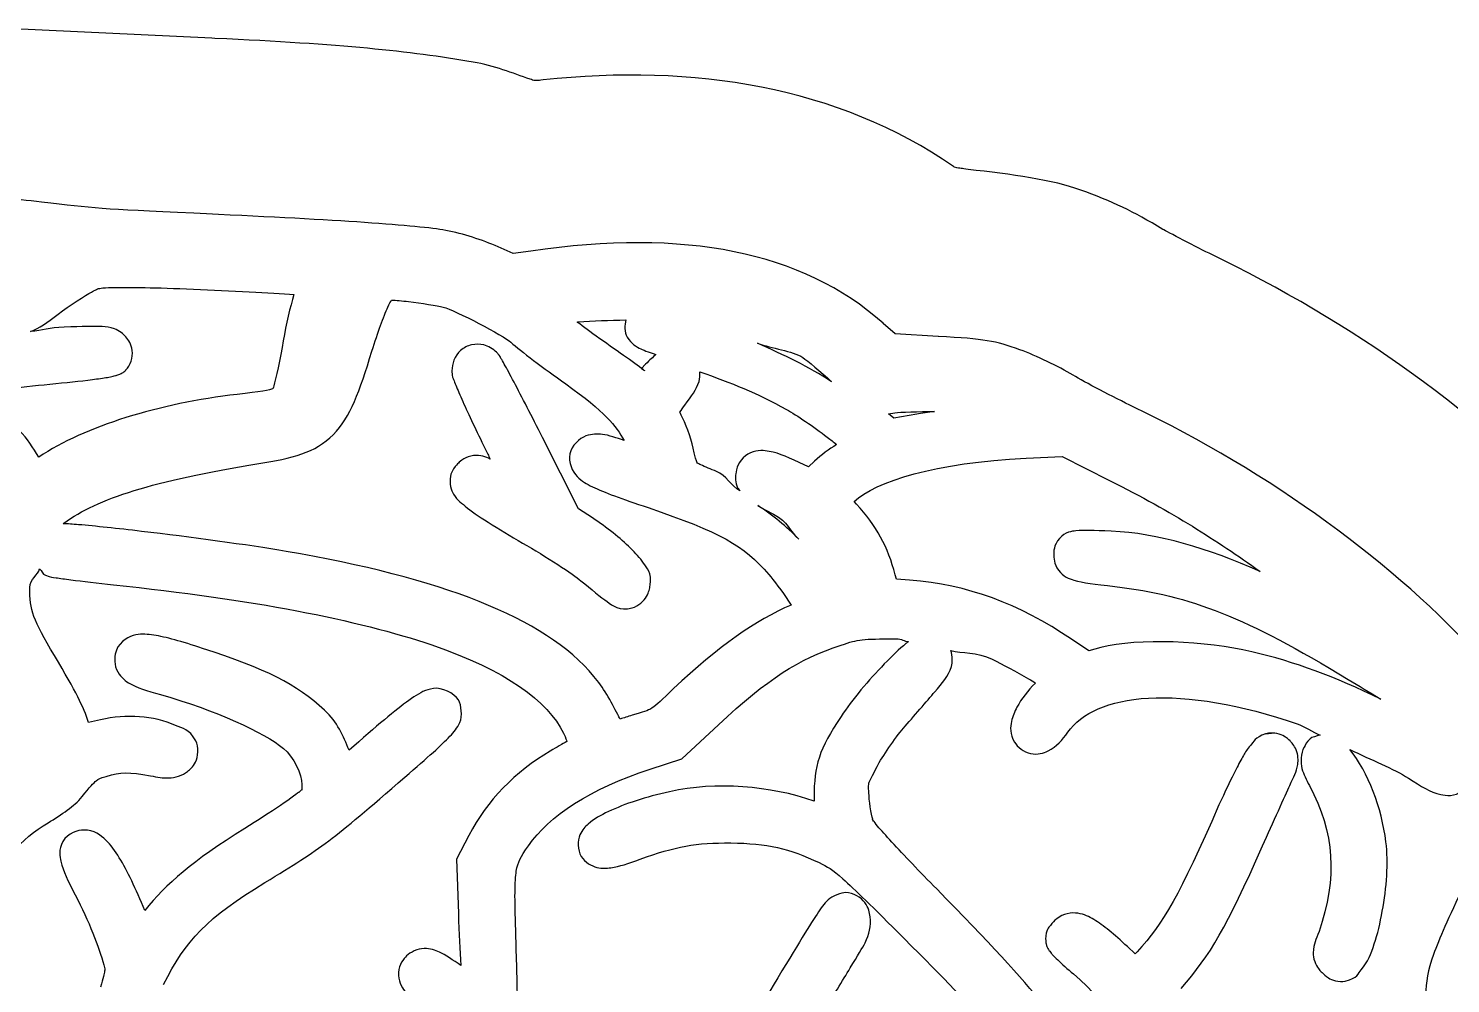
# Model space of a CAD drawing. Extents: x 3 to 173, y 187 to 306.
# Drawn here: x 15.92 to 23.84, y 266.01 to 271.32 of the extents above; entities that cross this region are included whole.
import ezdxf

# ---------------------------------------------------------------- set-up
doc = ezdxf.new("R2010")
doc.units = 0
doc.layers.add('Layer_1', color=7, linetype='CONTINUOUS')

msp = doc.modelspace()

# ---------------------------------------------------------------- linework, layer by layer
at = {"layer": 'Layer_1', "color": 7}
for points in [[(16.961541, 271.269058), (16.944269, 271.270751), (15.802697, 271.324221), (15.801851, 271.324221), (15.785792, 271.324503), (15.768915, 271.324503), (15.769113, 271.324289)], [(21.77409, 270.427466), (21.773526, 270.427466)], [(18.718922, 270.085917), (18.620805, 270.071581), (18.519933, 270.116228)], [(20.98717, 269.611301), (20.986606, 269.611301), (20.746277, 269.625638), (20.680683, 269.683516), (20.680146, 269.684081)], [(16.465578, 269.423725), (16.465578, 269.42429)], [(19.35728, 269.455828), (19.335781, 269.432686), (19.352319, 269.42055), (19.352319, 269.419986)], [(20.866506, 269.178031), (20.739726, 269.155425), (20.710513, 269.180232), (20.745238, 269.185736), (20.745802, 269.185736)], [(19.061839, 268.600895), (18.984118, 268.651608), (18.784025, 269.049033)], [(18.936151, 268.957545), (18.936151, 268.956981)], [(20.297653, 268.916741), (20.26458, 268.885324), (20.212764, 268.909031)], [(21.475598, 268.933353), (21.675691, 268.942158), (21.675691, 268.942116)], [(21.675691, 268.942116), (21.939724, 268.809824)], [(20.531367, 268.678134), (20.518139, 268.692471)], [(20.82737, 268.254806), (20.753507, 268.260309), (20.746892, 268.285117)], [(21.891215, 267.879428), (21.824518, 267.861789), (21.728608, 267.926282)], [(19.383742, 267.203528), (19.56013, 267.260303), (19.763531, 267.449922)], [(17.761534, 267.355711), (17.707514, 267.308859)], [(22.808949, 267.399173), (22.808412, 267.399173)], [(18.373911, 266.83428), (18.305009, 266.701988), (18.316033, 266.399923)], [(22.092934, 266.186501), (22.082461, 266.175466), (22.038916, 266.215705)]]:
    msp.add_lwpolyline(points, dxfattribs=at)
for points in [[(16.573065, 269.882379)], [(17.94396, 269.81357)], [(19.248139, 269.702781)], [(18.389907, 269.563868)], [(19.980704, 269.573238)], [(19.65991, 269.413972)], [(20.965735, 269.19234)], [(19.982358, 268.670367)], [(15.98606, 268.318707)], [(22.808988, 267.399263), (22.841511, 267.404231), (22.824423, 267.404231), (22.808988, 267.399263)]]:
    msp.add_lwpolyline(points, close=True, dxfattribs=at)
for points in [[(18.397767, 271.137435), (18.037973, 271.198285), (17.669208, 271.236862), (16.961541, 271.269058)], [(18.716289, 271.04201), (18.615386, 271.076007), (18.518338, 271.11703), (18.397767, 271.137435)], [(21.07145, 270.556616), (20.43027, 271.000326), (19.624153, 271.12848), (18.788304, 271.037861)], [(18.741802, 271.034588), (18.732968, 271.033741), (18.724812, 271.039527), (18.716289, 271.04201)], [(18.788304, 271.037861), (18.766347, 271.036168), (18.771088, 271.033685), (18.741802, 271.034588)], [(21.076812, 270.553342), (21.074837, 270.553551), (21.073256, 270.5556), (21.07145, 270.556616)], [(21.153766, 270.539344), (21.110318, 270.549391), (21.116724, 270.54132), (21.076812, 270.553342)], [(21.773526, 270.427466), (21.635392, 270.477447), (21.386867, 270.516795), (21.153766, 270.539344)], [(22.236647, 270.206584), (22.070006, 270.307197), (21.960145, 270.36013), (21.77409, 270.427466)], [(15.997018, 270.358764), (15.919709, 270.368247), (15.84684, 270.373778), (15.762754, 270.376403)], [(16.844789, 270.295925), (16.324399, 270.31997), (16.287445, 270.32299), (15.997018, 270.358764)], [(18.229441, 270.203322), (18.057924, 270.232334), (17.587868, 270.261595), (16.844789, 270.295925)], [(18.519933, 270.116228), (18.432026, 270.15485), (18.322538, 270.187565), (18.229441, 270.203322)], [(20.680146, 269.684081), (20.229787, 270.085277), (19.573338, 270.210984), (18.718922, 270.085917)], [(22.493438, 270.073319), (22.404978, 270.115616), (22.230497, 270.210298), (22.236647, 270.206584)], [(24.575349, 268.57858), (24.010504, 269.172807), (23.28878, 269.693041), (22.493438, 270.073319)], [(16.273754, 269.857543), (16.311696, 269.877412), (16.306616, 269.877383), (16.338248, 269.880685)], [(16.338248, 269.880685), (16.369879, 269.884016), (16.438121, 269.8841), (16.573065, 269.882379)], [(16.57309, 269.882469), (16.716888, 269.880493), (16.952725, 269.870475), (17.152419, 269.859327)], [(17.152419, 269.859327), (17.249047, 269.853936), (17.335649, 269.848433), (17.401015, 269.843353)], [(16.088546, 269.734621), (16.150993, 269.781654), (16.245416, 269.842712), (16.273754, 269.857543)], [(17.401015, 269.843353), (17.379707, 269.774782), (17.357637, 269.680412), (17.341486, 269.587036)], [(17.923566, 269.774434), (17.932005, 269.793428), (17.937948, 269.802851), (17.94396, 269.81357)], [(17.943962, 269.813567), (17.968967, 269.811874), (18.002371, 269.808911), (18.038222, 269.804762)], [(18.038222, 269.804762), (18.112, 269.796154), (18.198075, 269.782241), (18.231146, 269.773893)], [(15.935861, 269.637607), (15.985842, 269.657532), (16.02567, 269.687262), (16.088546, 269.734621)], [(17.835372, 269.529144), (17.869123, 269.636431), (17.899518, 269.720301), (17.923566, 269.774434)], [(18.231146, 269.773893), (18.299926, 269.756508), (18.567575, 269.615089), (18.608728, 269.578211)], [(18.984657, 269.692311), (19.063614, 269.698886), (19.157405, 269.700297), (19.248139, 269.702781)], [(19.248139, 269.702773), (19.242749, 269.673678), (19.237398, 269.636436), (19.255855, 269.606309)], [(16.122723, 269.662415), (16.037046, 269.659), (16.002835, 269.643224), (15.935861, 269.637607)], [(16.333286, 269.665717), (16.287024, 269.668539), (16.227797, 269.666563), (16.122723, 269.662415)], [(16.402738, 269.653045), (16.378044, 269.662245), (16.356417, 269.664306), (16.333286, 269.665717)], [(16.466128, 269.607844), (16.453315, 269.623282), (16.427444, 269.643833), (16.402738, 269.653045)], [(18.977491, 269.691182), (18.98037, 269.69143), (18.98175, 269.692028), (18.984657, 269.692311)], [(19.103721, 269.598029), (19.04383, 269.639783), (19.017959, 269.661071), (18.977491, 269.691182)], [(16.501406, 269.53288), (16.495903, 269.569555), (16.480268, 269.590809), (16.466128, 269.607844)], [(17.341486, 269.587036), (17.324665, 269.489878), (17.298387, 269.36769), (17.28967, 269.336784)], [(18.389896, 269.563868), (18.367349, 269.558591), (18.345745, 269.548346), (18.32871, 269.533002)], [(18.457155, 269.563868), (18.435949, 269.569428), (18.412454, 269.569146), (18.389907, 269.563868)], [(18.528814, 269.522528), (18.508579, 269.542736), (18.484384, 269.556708), (18.457155, 269.563868)], [(18.608728, 269.578211), (18.662365, 269.530154), (18.789404, 269.434636), (18.913551, 269.346701)], [(19.352319, 269.419986), (19.313544, 269.44965), (19.205995, 269.526719), (19.103721, 269.598029)], [(19.255855, 269.606309), (19.278772, 269.56896), (19.305871, 269.554806), (19.331923, 269.541265)], [(19.980704, 269.573238), (20.060818, 269.54319), (20.171954, 269.532319), (20.23316, 269.49331)], [(20.393013, 269.358814), (20.267001, 269.442115), (20.126531, 269.507715), (19.980704, 269.573238)], [(21.44137, 269.536338), (21.302672, 269.586525), (21.245677, 269.596417), (20.98717, 269.611301)], [(16.465578, 269.42429), (16.489313, 269.448081), (16.506898, 269.496203), (16.501406, 269.53288)], [(17.619294, 269.063917), (17.718492, 269.164394), (17.764051, 269.302432), (17.835372, 269.529144)], [(18.32871, 269.533002), (18.294643, 269.502316), (18.280035, 269.45836), (18.280205, 269.418899)], [(18.553068, 269.488905), (18.547678, 269.497851), (18.554762, 269.496553), (18.528814, 269.522528)], [(18.571808, 269.456934), (18.564724, 269.469634), (18.558459, 269.479964), (18.553068, 269.488905)], [(19.331923, 269.541265), (19.350098, 269.531811), (19.391658, 269.519619), (19.415156, 269.510399)], [(19.415156, 269.510399), (19.398279, 269.494086), (19.380967, 269.481493), (19.35728, 269.455828)], [(20.23316, 269.49331), (20.258645, 269.477054), (20.332076, 269.413582), (20.393013, 269.358814)], [(21.736823, 269.395226), (21.655046, 269.444598), (21.532288, 269.503433), (21.44137, 269.536338)], [(16.30297, 269.374139), (16.333487, 269.378344), (16.358937, 269.382323), (16.379588, 269.386274)], [(16.379588, 269.386274), (16.389917, 269.38825), (16.399089, 269.390254), (16.408803, 269.392878)], [(16.408803, 269.392878), (16.413658, 269.39429), (16.418611, 269.395418), (16.425892, 269.398382)], [(16.425892, 269.398382), (16.429533, 269.399793), (16.433687, 269.401768), (16.43967, 269.404986)], [(16.43967, 269.404986), (16.442661, 269.406679), (16.445938, 269.408147), (16.450143, 269.411054)], [(16.450143, 269.411054), (16.454348, 269.41396), (16.465437, 269.423612), (16.465578, 269.423725)], [(18.280205, 269.418899), (18.280377, 269.378197), (18.28616, 269.381525), (18.289575, 269.371494)], [(18.625828, 269.356613), (18.604266, 269.397462), (18.58597, 269.431509), (18.571808, 269.456934)], [(19.656052, 269.360505), (19.66116, 269.375378), (19.65943, 269.395373), (19.65991, 269.413972)], [(19.659896, 269.413938), (19.835698, 269.352106), (19.977441, 269.297318), (20.141658, 269.205028)], [(22.074166, 269.218284), (21.958816, 269.273439), (21.801029, 269.356463), (21.736823, 269.395226)], [(15.671278, 269.299186), (15.711387, 269.307625), (15.907512, 269.333107), (16.075318, 269.348795)], [(16.075318, 269.348795), (16.161723, 269.356867), (16.241937, 269.3657), (16.30297, 269.374139)], [(17.283608, 269.318581), (17.271839, 269.314629), (17.210941, 269.302522), (17.085722, 269.288264)], [(17.28967, 269.336784), (17.285577, 269.322249), (17.284821, 269.321967), (17.283608, 269.318581)], [(18.289575, 269.371494), (18.292989, 269.361476), (18.296819, 269.351005), (18.301702, 269.338974)], [(18.301702, 269.338974), (18.311438, 269.3149), (18.324731, 269.28442), (18.340837, 269.248573)], [(18.784025, 269.049033), (18.725089, 269.165997), (18.668924, 269.274912), (18.625828, 269.356613)], [(18.913551, 269.346701), (19.133933, 269.190604), (19.19305, 269.111734), (19.238767, 269.032509)], [(19.576127, 269.229317), (19.614086, 269.280582), (19.639316, 269.311796), (19.656052, 269.360505)], [(17.085722, 269.288264), (16.651926, 269.238853), (16.236078, 269.110207), (15.982188, 268.939898)], [(18.340837, 269.248573), (18.373081, 269.176888), (18.416967, 269.084122), (18.465413, 268.985643)], [(19.549115, 269.189077), (19.55713, 269.201382), (19.565177, 269.214505), (19.576127, 269.229317)], [(19.563447, 269.157107), (19.557661, 269.168509), (19.553687, 269.17881), (19.549115, 269.189077)], [(19.629044, 268.96418), (19.615723, 269.028741), (19.591697, 269.101368), (19.563447, 269.157107)], [(20.141658, 269.205028), (20.199536, 269.172502), (20.293011, 269.108486), (20.368759, 269.05124)], [(20.745802, 269.185736), (20.771654, 269.189997), (20.879607, 269.19409), (20.965735, 269.19234)], [(20.965724, 269.192368), (20.933647, 269.187344), (20.891246, 269.18249), (20.866506, 269.178031)], [(24.006175, 267.815442), (23.546804, 268.33638), (22.822027, 268.860709), (22.074166, 269.218284)], [(15.982188, 268.939898), (15.947297, 268.990156), (15.919029, 269.045065), (15.873047, 269.086521)], [(19.118052, 269.065582), (19.089395, 269.068574), (19.060978, 269.069675), (19.025446, 269.057313)], [(17.205884, 268.903514), (17.389438, 268.933511), (17.520098, 268.963441), (17.619294, 269.063917)], [(19.025446, 269.057313), (18.989917, 269.044952), (18.945151, 269.002904), (18.936151, 268.957545)], [(19.238767, 269.032509), (19.197579, 269.045209), (19.153112, 269.061936), (19.118052, 269.065582)], [(20.420572, 269.009897), (20.378462, 268.981415), (20.335914, 268.953219), (20.297653, 268.916741)], [(20.368759, 269.05124), (20.389333, 269.035689), (20.40336, 269.023808), (20.420572, 269.009897)], [(18.384935, 268.945407), (18.343561, 268.935896), (18.320721, 268.910614), (18.312175, 268.90186)], [(18.483602, 268.933271), (18.458964, 268.943713), (18.426311, 268.954889), (18.384935, 268.945407)], [(18.465413, 268.985643), (18.476476, 268.963178), (18.483083, 268.94916), (18.493525, 268.927768)], [(18.493525, 268.927768), (18.491267, 268.928897), (18.485945, 268.932283), (18.483602, 268.933271)], [(18.936151, 268.956981), (18.927374, 268.912556), (18.950827, 268.857074), (18.976941, 268.830754)], [(19.645029, 268.907405), (19.639525, 268.922109), (19.63322, 268.943868), (19.629044, 268.96418)], [(19.913456, 268.946516), (19.876186, 268.917791), (19.862819, 268.874676), (19.859436, 268.845644)], [(20.023697, 268.974625), (19.993121, 268.977786), (19.950726, 268.97519), (19.913456, 268.946516)], [(20.212764, 268.909031), (20.135124, 268.94489), (20.084855, 268.968323), (20.023697, 268.974625)], [(20.518139, 268.692471), (20.636066, 268.802707), (20.972898, 268.910558), (21.475598, 268.933353)], [(16.119988, 268.572783), (16.313649, 268.710908), (16.60987, 268.806113), (17.205884, 268.903514)], [(18.279101, 268.856109), (18.266401, 268.828253), (18.267321, 268.778382), (18.279666, 268.751929)], [(18.312175, 268.90186), (18.30416, 268.893647), (18.291798, 268.883967), (18.279101, 268.856109)], [(18.976941, 268.830754), (19.003046, 268.804422), (19.029654, 268.79043), (19.062378, 268.77453)], [(19.645565, 268.906276), (19.645353, 268.906841), (19.645297, 268.906841), (19.645029, 268.907405)], [(19.665408, 268.89637), (19.657111, 268.900237), (19.651463, 268.903313), (19.645565, 268.906276)], [(19.752502, 268.859439), (19.720794, 268.871998), (19.689405, 268.885206), (19.665408, 268.89637)], [(19.883139, 268.751952), (19.832035, 268.779751), (19.806979, 268.837863), (19.752502, 268.859439)], [(19.859436, 268.845644), (19.85746, 268.82919), (19.856546, 268.799261), (19.869359, 268.769026)], [(18.279666, 268.751929), (18.304275, 268.699027), (18.324835, 268.693142), (18.35463, 268.666489)], [(19.062378, 268.77453), (19.127828, 268.742729), (19.221882, 268.708786), (19.371612, 268.658223)], [(19.869359, 268.769026), (19.872717, 268.761068), (19.878821, 268.75864), (19.883139, 268.751952)], [(21.939724, 268.809824), (22.300198, 268.62949), (22.529213, 268.478097), (22.777571, 268.303808)], [(20.746892, 268.285117), (20.708196, 268.437322), (20.64048, 268.560337), (20.531367, 268.678134)], [(18.35463, 268.666489), (18.386732, 268.63777), (18.426258, 268.612489), (18.482513, 268.576644)], [(19.274056, 268.432775), (19.217126, 268.488686), (19.142772, 268.548402), (19.061839, 268.600895)], [(19.371612, 268.658223), (19.773948, 268.522358), (19.902387, 268.449119), (20.043543, 268.286703)], [(19.982358, 268.670367), (20.00835, 268.655776), (20.027657, 268.642907), (20.070002, 268.621859)], [(20.21056, 268.482401), (20.141584, 268.553967), (20.066344, 268.614205), (19.982358, 268.670367)], [(20.070002, 268.621859), (20.151276, 268.581481), (20.159037, 268.525593), (20.21056, 268.482401)], [(16.117787, 268.568917), (16.119198, 268.570045), (16.118295, 268.571739), (16.119988, 268.572783)], [(16.202674, 268.563413), (16.168446, 268.566348), (16.143249, 268.567505), (16.117787, 268.568917)], [(16.553247, 268.526482), (16.417953, 268.542314), (16.295152, 268.555517), (16.202674, 268.563413)], [(17.358571, 268.414586), (17.142765, 268.451523), (16.823834, 268.494799), (16.553247, 268.526482)], [(18.482513, 268.576644), (18.538768, 268.540799), (18.60653, 268.499837), (18.673783, 268.461438)], [(21.752862, 268.529307), (21.729691, 268.526767), (21.694292, 268.524029), (21.660806, 268.486863)], [(21.948543, 268.527049), (21.847282, 268.531085), (21.799183, 268.534246), (21.752862, 268.529307)], [(22.777571, 268.303808), (22.481492, 268.432253), (22.212379, 268.516499), (21.948543, 268.527049)], [(18.673783, 268.461438), (18.800834, 268.388898), (18.958746, 268.284572), (18.997899, 268.251978)], [(21.660806, 268.486863), (21.627324, 268.449703), (21.629389, 268.409272), (21.629389, 268.398116)], [(19.070647, 267.719504), (18.794735, 268.050703), (18.212923, 268.268347), (17.358571, 268.414586)], [(19.346265, 268.350093), (19.326623, 268.378337), (19.302524, 268.404821), (19.274056, 268.432775)], [(21.629389, 268.398116), (21.629389, 268.382424), (21.629672, 268.34492), (21.655848, 268.309921)], [(15.930939, 268.213427), (15.930939, 268.262779), (15.976879, 268.280711), (15.98606, 268.318707)], [(15.986046, 268.31869), (15.99931, 268.307457), (16.000072, 268.288596), (16.018569, 268.281758)], [(16.018569, 268.281758), (16.052935, 268.269058), (16.055145, 268.271993), (16.076997, 268.268522)], [(19.383197, 268.227171), (19.393385, 268.297029), (19.365925, 268.321848), (19.346265, 268.350093)], [(20.043543, 268.286703), (20.069875, 268.256401), (20.117025, 268.192867), (20.153785, 268.137876)], [(21.655848, 268.309921), (21.681982, 268.274926), (21.715292, 268.262429), (21.741285, 268.2548)], [(16.068742, 267.835291), (15.947994, 268.038073), (15.930939, 268.085676), (15.930939, 268.213427)], [(16.076997, 268.268522), (16.098841, 268.265051), (16.1271, 268.261212), (16.15968, 268.256951)], [(16.15968, 268.256951), (16.22484, 268.2484), (16.308945, 268.238804), (16.397252, 268.229406)], [(16.397252, 268.229406), (17.167103, 268.147612), (17.754422, 268.035866), (18.168306, 267.894267)], [(18.997899, 268.251978), (19.05447, 268.204881), (19.110833, 268.158673), (19.143971, 268.135672)], [(19.363354, 268.164334), (19.376788, 268.188549), (19.380459, 268.208369), (19.383197, 268.227171)], [(21.728608, 267.926282), (21.431958, 268.125647), (21.14942, 268.229951), (20.82737, 268.254806)], [(21.741285, 268.2548), (21.79327, 268.239532), (21.852624, 268.233859), (21.97004, 268.219523)], [(21.97004, 268.219523), (22.397991, 268.167255), (22.695484, 268.05002), (23.267599, 267.702483)], [(19.143971, 268.135672), (19.17556, 268.113715), (19.211473, 268.081728), (19.283429, 268.100944)], [(19.283429, 268.100944), (19.319403, 268.11054), (19.349926, 268.140131), (19.363354, 268.164334)], [(20.153785, 268.137876), (20.159316, 268.129578), (20.162514, 268.124216), (20.167566, 268.11637)], [(20.167566, 268.11637), (19.972666, 268.032762), (19.763954, 267.886503), (19.513823, 267.651144)], [(16.5213, 267.950514), (16.485937, 267.94422), (16.432437, 267.915566), (16.41326, 267.865624)], [(16.620518, 267.948821), (16.586462, 267.95407), (16.55666, 267.956723), (16.5213, 267.950514)], [(16.892817, 267.875508), (16.774055, 267.914127), (16.688632, 267.938336), (16.620518, 267.948821)], [(18.168306, 267.894267), (18.582194, 267.752668), (18.813337, 267.581813), (18.900873, 267.403133)], [(19.763531, 267.449922), (20.041373, 267.708441), (20.203981, 267.812998), (20.446486, 267.893649)], [(20.446486, 267.893649), (20.545571, 267.926607), (20.558808, 267.927544), (20.751309, 267.928376)], [(20.806429, 267.901932), (20.770398, 267.872053), (20.729352, 267.833112), (20.686265, 267.788383)], [(20.751309, 267.928376), (20.785847, 267.928523), (20.793267, 267.91404), (20.821864, 267.913503)], [(20.821864, 267.913503), (20.816784, 267.909524), (20.811679, 267.906278), (20.806429, 267.901932)], [(22.730717, 267.856822), (22.478114, 267.91674), (22.099766, 267.933945), (21.891215, 267.879428)], [(16.258362, 267.463774), (16.228977, 267.551076), (16.190448, 267.630897), (16.068742, 267.835291)], [(16.41326, 267.865624), (16.403269, 267.839575), (16.397698, 267.795975), (16.413824, 267.75814)], [(17.571914, 267.531549), (17.414931, 267.67618), (17.244689, 267.761089), (16.892817, 267.875508)], [(21.059411, 267.774015), (21.067005, 267.797214), (21.065744, 267.830838), (21.056645, 267.863863)], [(21.056645, 267.863863), (21.120681, 267.846958), (21.199159, 267.857739), (21.287054, 267.814805)], [(21.287054, 267.814805), (21.342748, 267.787598), (21.42184, 267.744912), (21.489348, 267.705664)], [(23.450053, 267.592792), (23.193632, 267.717751), (22.971839, 267.799627), (22.730717, 267.856822)], [(16.413824, 267.75814), (16.429939, 267.7203), (16.457303, 267.698772), (16.481072, 267.684277)], [(20.686265, 267.788383), (20.600091, 267.698924), (20.506921, 267.589631), (20.445383, 267.496788)], [(20.967358, 267.632904), (21.01055, 267.682832), (21.041365, 267.718804), (21.059411, 267.774015)], [(16.481072, 267.684277), (16.528609, 267.655284), (16.578995, 267.640801), (16.659115, 267.61813)], [(18.177702, 267.652267), (18.132114, 267.64555), (18.103576, 267.62777), (18.068561, 267.604862)], [(18.316055, 267.588877), (18.292998, 267.626201), (18.223289, 267.658973), (18.177702, 267.652267)], [(19.202939, 267.506734), (19.168762, 267.57872), (19.117953, 267.662709), (19.070647, 267.719504)], [(19.513823, 267.651144), (19.379658, 267.5249), (19.406452, 267.540284), (19.282864, 267.502867)], [(21.527383, 267.682521), (21.485338, 267.639536), (21.448843, 267.594369), (21.424304, 267.548023)], [(21.489348, 267.705664), (21.503854, 267.697225), (21.51424, 267.690395), (21.527383, 267.682521)], [(23.267599, 267.702483), (23.326908, 267.666455), (23.383211, 267.632966), (23.450053, 267.592792)], [(16.659115, 267.61813), (16.964194, 267.531815), (17.235881, 267.407013), (17.343724, 267.318819)], [(18.068561, 267.604862), (17.99853, 267.559072), (17.907163, 267.482609), (17.761534, 267.355711)], [(18.324325, 267.463751), (18.338831, 267.497386), (18.334428, 267.559179), (18.316055, 267.588877)], [(20.792623, 267.430607), (20.847134, 267.493311), (20.925564, 267.584587), (20.967358, 267.632904)], [(21.70763, 267.408554), (21.784202, 267.515087), (21.933072, 267.585567), (22.155768, 267.598724)], [(22.155768, 267.598724), (22.378464, 267.611876), (22.66668, 267.565481), (22.988654, 267.453205)], [(16.742878, 267.446677), (16.618794, 267.501326), (16.469309, 267.509474), (16.325057, 267.478647)], [(17.707514, 267.308859), (17.674903, 267.387599), (17.643173, 267.465899), (17.571914, 267.531549)], [(19.216169, 267.481926), (19.211456, 267.49107), (19.207849, 267.496433), (19.202939, 267.506734)], [(19.282864, 267.502867), (19.257887, 267.495304), (19.237412, 267.488643), (19.216169, 267.481926)], [(20.445383, 267.496788), (20.32392, 267.313527), (20.295452, 267.225347), (20.295452, 267.044792)], [(21.424304, 267.548023), (21.410927, 267.522764), (21.400174, 267.497567), (21.393988, 267.468097)], [(16.325057, 267.478647), (16.301548, 267.473595), (16.279339, 267.468741), (16.258362, 267.463774)], [(16.854223, 267.361237), (16.817839, 267.429207), (16.782127, 267.429393), (16.742878, 267.446677)], [(18.268651, 267.38603), (18.291821, 267.410583), (18.309824, 267.430116), (18.324325, 267.463751)], [(20.646551, 267.217837), (20.673277, 267.270474), (20.746629, 267.377693), (20.792623, 267.430607)], [(21.393988, 267.468097), (21.387779, 267.438628), (21.382784, 267.398832), (21.410526, 267.353995)], [(21.597388, 267.304928), (21.646374, 267.329622), (21.675953, 267.364482), (21.70763, 267.408554)], [(22.904309, 267.390368), (22.881392, 267.402673), (22.837205, 267.408317), (22.808949, 267.399173)], [(22.988654, 267.453205), (23.022706, 267.441323), (23.070148, 267.41049), (23.111575, 267.393122)], [(16.853123, 267.242726), (16.868278, 267.270892), (16.872398, 267.327254), (16.854223, 267.361237)], [(18.018952, 267.159479), (18.148763, 267.271987), (18.22229, 267.336895), (18.268651, 267.38603)], [(18.919613, 267.357935), (18.894523, 267.342949), (18.864185, 267.325392), (18.827561, 267.303915)], [(18.900873, 267.403133), (18.916057, 267.372162), (18.916367, 267.367911), (18.919613, 267.357935)], [(21.410526, 267.353995), (21.427516, 267.326535), (21.461487, 267.297923), (21.500372, 267.290055)], [(22.723526, 267.334683), (22.703601, 267.313064), (22.696686, 267.299427), (22.68439, 267.278458)], [(22.808412, 267.399173), (22.746704, 267.379305), (22.743394, 267.35623), (22.723526, 267.334683)], [(22.943998, 267.360051), (22.936293, 267.367728), (22.927234, 267.378057), (22.904309, 267.390368)], [(22.978725, 267.309889), (22.967605, 267.336277), (22.952873, 267.351195), (22.943998, 267.360051)], [(23.055351, 267.372181), (23.036866, 267.354035), (23.029584, 267.338933), (23.022277, 267.325327)], [(23.111575, 267.393122), (23.090973, 267.385813), (23.065943, 267.382567), (23.055351, 267.372181)], [(17.343724, 267.318819), (17.397941, 267.274482), (17.445699, 267.17282), (17.445699, 267.117625)], [(18.827561, 267.303915), (18.629872, 267.187981), (18.476953, 267.030272), (18.373911, 266.83428)], [(21.500372, 267.290055), (21.539262, 267.282181), (21.572894, 267.292595), (21.597388, 267.304928)], [(22.68439, 267.278458), (22.672113, 267.257489), (22.658849, 267.232002), (22.644151, 267.203492)], [(22.986991, 267.229964), (22.990745, 267.251695), (22.989845, 267.28351), (22.978725, 267.309889)], [(23.022277, 267.325327), (23.004159, 267.291519), (23.001644, 267.240449), (23.010704, 267.206816)], [(23.478143, 266.798364), (23.454069, 266.988537), (23.38048, 267.185568), (23.276396, 267.312649)], [(23.276396, 267.312649), (23.396357, 267.254895), (23.519878, 267.206263), (23.603269, 267.152796)], [(16.355926, 267.162801), (16.438702, 267.187354), (16.481213, 267.188398), (16.60232, 267.166103)], [(16.704846, 267.154532), (16.73792, 267.155096), (16.782497, 267.169489), (16.808472, 267.190913)], [(16.808472, 267.190913), (16.822442, 267.202484), (16.837973, 267.214563), (16.853123, 267.242726)], [(18.706298, 266.77744), (18.818298, 266.941217), (19.052176, 267.096456), (19.383742, 267.203528)], [(20.603007, 267.03704), (20.596967, 267.143773), (20.588303, 267.10313), (20.646551, 267.217837)], [(22.644151, 267.203492), (22.614726, 267.146471), (22.580648, 267.076235), (22.54879, 267.003952)], [(22.943447, 267.113107), (22.965319, 267.161339), (22.979504, 267.186496), (22.986991, 267.229964)], [(23.010704, 267.206816), (23.019763, 267.173184), (23.033761, 267.146728), (23.052594, 267.111456)], [(16.222531, 267.050917), (16.263724, 267.102397), (16.287321, 267.127927), (16.300805, 267.138558)], [(16.300805, 267.138558), (16.314296, 267.149198), (16.32121, 267.1525), (16.355926, 267.162801)], [(16.60232, 267.166103), (16.642757, 267.15868), (16.671769, 267.153826), (16.704846, 267.154532)], [(17.238983, 266.571884), (17.564074, 266.770537), (17.602155, 266.798246), (18.018952, 267.159479)], [(17.445135, 267.088963), (17.447392, 267.094438), (17.448552, 267.092265), (17.428599, 267.07409)], [(17.445699, 267.117625), (17.445699, 267.088023), (17.44286, 267.083485), (17.445135, 267.088963)], [(20.295452, 267.025488), (20.05133, 267.110841), (19.750348, 267.135295), (19.491229, 267.077855)], [(22.79131, 266.775764), (22.849123, 266.904754), (22.917951, 267.056908), (22.943447, 267.113107)], [(23.052594, 267.111456), (23.191334, 266.851606), (23.208431, 266.599045), (23.10551, 266.300067)], [(23.603269, 267.152796), (23.675331, 267.106593), (23.722172, 267.076836), (23.782412, 267.062397)], [(16.139848, 266.97595), (16.172315, 267.000503), (16.19776, 267.019951), (16.222531, 267.050917)], [(17.428599, 267.07409), (17.431421, 267.07663), (17.382315, 267.039083), (17.326073, 267.001327)], [(19.491229, 267.077855), (19.35905, 267.048552), (19.240457, 267.009469), (19.151682, 266.96761)], [(20.295452, 267.044792), (20.295452, 267.035592), (20.295466, 267.033588), (20.295452, 267.025488)], [(20.624503, 266.914118), (20.625632, 266.91186), (20.606309, 266.978747), (20.603007, 267.03704)], [(23.782412, 267.062397), (23.812534, 267.055172), (23.85989, 267.049923), (23.90423, 267.083338)], [(16.032914, 266.904844), (16.070187, 266.92649), (16.107384, 266.951397), (16.139848, 266.97595)], [(17.326073, 267.001327), (17.269832, 266.963574), (17.198865, 266.917691), (17.127084, 266.872896)], [(19.151682, 266.96761), (19.107294, 266.946698), (19.070701, 266.926479), (19.038132, 266.897608)], [(20.648758, 266.886545), (20.629312, 266.909094), (20.611871, 266.938282), (20.624503, 266.914118)], [(22.54879, 267.003952), (22.325177, 266.496601), (22.24276, 266.350404), (22.092934, 266.186501)], [(15.686752, 266.478203), (15.769971, 266.684126), (15.879944, 266.816003), (16.032914, 266.904844)], [(16.231359, 266.864627), (16.200811, 266.864627), (16.142038, 266.847468), (16.115605, 266.800687)], [(16.35373, 266.808403), (16.325819, 266.835496), (16.29025, 266.864627), (16.231359, 266.864627)], [(17.127084, 266.872896), (16.834671, 266.690412), (16.691573, 266.567473), (16.571459, 266.416489)], [(19.038132, 266.897608), (19.021848, 266.883186), (19.005386, 266.866868), (18.992381, 266.836972)], [(20.728683, 266.79725), (20.695527, 266.833199), (20.668205, 266.864004), (20.648758, 266.886545)], [(16.115605, 266.800687), (16.089161, 266.753903), (16.097679, 266.717886), (16.104029, 266.690443)], [(16.429247, 266.710839), (16.405146, 266.749483), (16.381639, 266.781296), (16.35373, 266.808403)], [(18.6385, 266.635226), (18.647588, 266.689158), (18.660344, 266.710226), (18.706298, 266.77744)], [(18.992381, 266.836972), (18.979371, 266.807077), (18.977999, 266.753686), (19.000097, 266.717911)], [(19.32807, 266.701887), (19.522222, 266.773354), (19.640431, 266.794862), (19.832433, 266.792836)], [(19.832433, 266.792836), (20.034667, 266.790578), (20.157177, 266.762875), (20.323014, 266.683144)], [(20.977831, 266.536524), (20.88377, 266.632429), (20.794991, 266.725348), (20.728683, 266.79725)], [(22.338763, 265.983668), (22.50434, 266.173426), (22.586182, 266.318067), (22.79131, 266.775764)], [(23.457738, 266.412516), (23.481106, 266.543044), (23.492702, 266.683201), (23.478143, 266.798364)], [(16.571459, 266.416489), (16.521303, 266.537334), (16.474183, 266.638816), (16.429247, 266.710839)], [(19.000097, 266.717911), (19.02053, 266.68486), (19.05784, 266.663473), (19.087188, 266.656725)], [(19.164359, 266.655032), (19.212162, 266.661608), (19.262358, 266.677695), (19.32807, 266.701887)], [(16.104029, 266.690443), (16.1167, 266.635556), (16.1424, 266.584175), (16.183954, 266.50358)], [(18.635192, 266.307253), (18.629407, 266.485685), (18.629441, 266.58129), (18.6385, 266.635226)], [(19.087188, 266.656725), (19.116536, 266.64998), (19.140458, 266.651815), (19.164359, 266.655032)], [(20.323014, 266.683144), (20.372104, 266.659551), (20.393188, 266.647824), (20.456409, 266.592195)], [(16.675639, 266.004682), (16.796898, 266.251579), (16.919462, 266.376634), (17.238983, 266.571884)], [(20.456409, 266.592195), (20.519627, 266.536564), (20.618647, 266.438808), (20.79706, 266.260361)], [(21.572042, 265.891051), (21.450032, 266.04767), (21.270521, 266.238108), (20.977831, 266.536524)], [(23.911938, 266.558583), (23.824364, 266.372172), (23.773488, 266.259811), (23.742161, 266.172178)], [(16.183954, 266.50358), (16.259259, 266.357539), (16.317473, 266.213625), (16.343257, 266.113871)], [(20.37319, 266.475429), (20.350584, 266.453698), (20.335609, 266.43211), (20.312007, 266.396607)], [(20.470757, 266.516218), (20.449675, 266.516218), (20.395796, 266.497168), (20.37319, 266.475429)], [(20.578244, 266.460547), (20.557981, 266.488798), (20.51394, 266.516218), (20.470757, 266.516218)], [(20.607457, 266.381172), (20.604635, 266.405867), (20.598511, 266.432294), (20.578244, 266.460547)], [(18.316033, 266.399923), (18.320153, 266.287994), (18.325425, 266.195529), (18.330364, 266.111636)], [(20.312007, 266.396607), (20.2648, 266.325597), (20.188456, 266.199043), (20.041359, 265.955635)], [(20.579345, 266.237304), (20.603588, 266.284246), (20.613017, 266.331789), (20.607457, 266.381172)], [(21.76386, 266.401464), (21.728667, 266.407165), (21.678917, 266.398529), (21.645899, 266.371148)], [(21.852605, 266.366186), (21.825652, 266.382358), (21.79905, 266.395772), (21.76386, 266.401464)], [(23.41309, 266.230615), (23.431153, 266.285129), (23.446057, 266.347252), (23.457738, 266.412516)], [(18.612042, 265.282543), (18.651364, 265.458901), (18.653935, 265.727819), (18.635192, 266.307253)], [(21.611172, 266.334216), (21.600984, 266.320161), (21.584163, 266.313021), (21.584163, 266.257048)], [(21.645899, 266.371148), (21.632353, 266.359887), (21.621374, 266.348288), (21.611172, 266.334216)], [(22.038916, 266.215705), (21.963027, 266.285996), (21.906512, 266.333858), (21.852605, 266.366186)], [(23.10551, 266.300067), (23.087931, 266.248976), (23.074977, 266.23734), (23.07244, 266.181556)], [(20.496662, 266.097296), (20.538982, 266.167293), (20.565034, 266.209601), (20.579345, 266.237304)], [(20.79706, 266.260361), (21.247114, 265.810225), (21.359204, 265.675992), (21.462926, 265.469919)], [(21.584163, 266.257048), (21.584163, 266.256938), (21.585828, 266.23622), (21.585828, 266.236107)], [(21.585828, 266.236107), (21.585854, 266.235974), (21.588368, 266.226116), (21.589686, 266.222335)], [(21.589686, 266.222335), (21.592226, 266.214771), (21.594764, 266.209804), (21.596852, 266.205796)], [(23.340331, 266.087297), (23.377344, 266.130308), (23.395025, 266.176098), (23.41309, 266.230615)], [(18.027748, 266.164013), (18.010984, 266.147278), (17.986778, 266.117365), (17.983098, 266.072511)], [(18.125313, 266.205353), (18.089586, 266.204789), (18.04797, 266.184215), (18.027748, 266.164013)], [(18.210753, 266.184949), (18.186225, 266.196068), (18.161039, 266.206002), (18.125313, 266.205353)], [(18.330364, 266.111636), (18.288559, 266.138673), (18.241958, 266.170787), (18.210753, 266.184949)], [(21.596852, 266.205796), (21.601029, 266.19781), (21.604037, 266.193576), (21.606775, 266.189823)], [(21.606775, 266.189823), (21.612222, 266.182316), (21.616619, 266.177687), (21.621106, 266.172748)], [(21.621106, 266.172748), (21.630053, 266.162842), (21.639676, 266.153134), (21.651423, 266.141879)], [(21.651423, 266.141879), (21.674903, 266.119386), (21.705369, 266.092213), (21.739067, 266.063607)], [(23.07244, 266.181556), (23.071029, 266.153673), (23.087454, 266.110563), (23.101652, 266.093362)], [(23.742161, 266.172178), (23.710838, 266.084548), (23.700548, 266.016502), (23.699718, 265.948938)], [(16.347665, 266.078593), (16.346254, 266.067191), (16.339825, 266.040239), (16.323964, 265.990952)], [(16.343257, 266.113871), (16.349297, 266.090531), (16.34902, 266.089995), (16.347665, 266.078593)], [(17.983098, 266.072511), (17.979429, 266.027658), (18.000173, 265.990348), (18.018376, 265.967779)], [(20.343427, 265.846494), (20.399984, 265.938357), (20.454346, 266.027299), (20.496662, 266.097296)], [(21.739067, 266.063607), (21.944098, 265.88955), (22.084899, 265.672662), (22.146965, 265.442388)], [(23.101652, 266.093362), (23.115876, 266.076146), (23.121165, 266.073296), (23.125907, 266.068555)], [(23.125907, 266.068555), (23.133075, 266.061386), (23.140131, 266.053145), (23.157877, 266.041546)], [(23.251033, 266.023907), (23.321362, 266.039401), (23.323931, 266.068255), (23.340331, 266.087297)], [(23.157877, 266.041546), (23.1756, 266.029947), (23.215868, 266.016174), (23.251033, 266.023907)]]:
    msp.add_open_spline(points, degree=3, dxfattribs=at)

doc.saveas('drawing.dxf')
